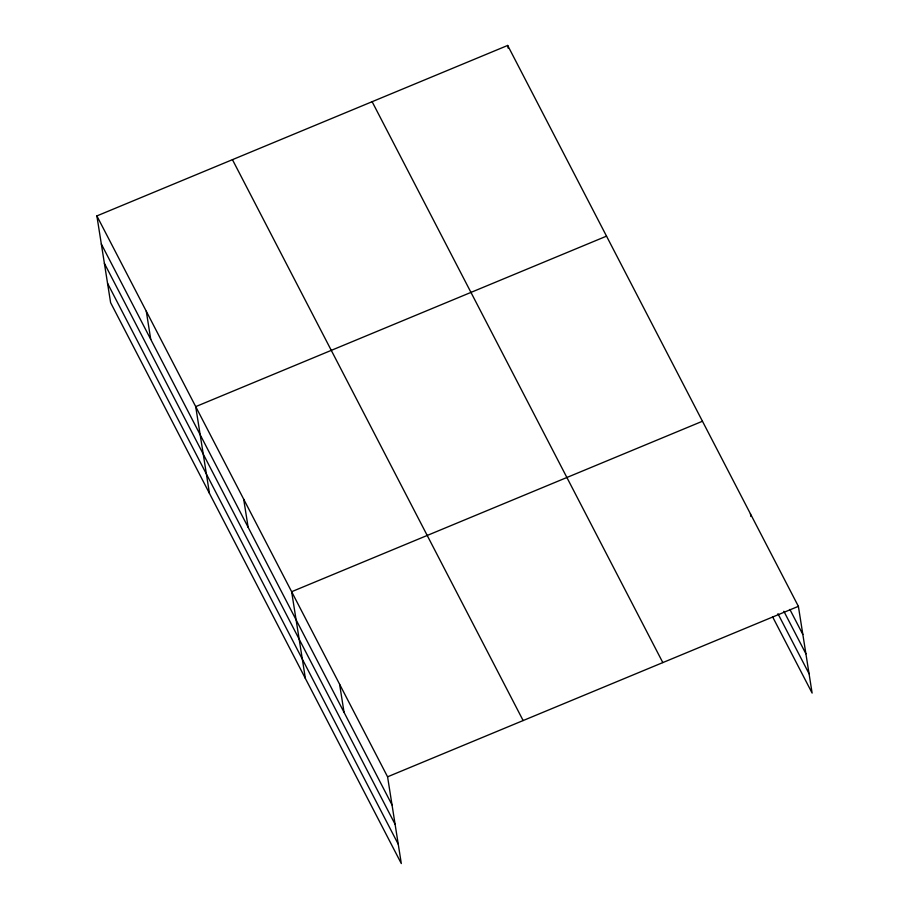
<?xml version="1.0" encoding="UTF-8"?>
<svg xmlns="http://www.w3.org/2000/svg" width="909" height="909" viewBox="0 0 909 909"><rect width="100%" height="100%" fill="white"/><g stroke="black" fill="none" stroke-linecap="round" stroke-linejoin="round"><path stroke-width="1.36" d="M96.877 215.922L387.575 776.809L401.312 863.55L110.614 302.663L96.877 215.922L507.688 45.45L798.386 606.337L812.123 693.078L772.582 616.791M606.53 236.147L195.708 406.63L209.456 493.36M702.452 421.242L291.641 591.714L305.379 678.455M387.575 776.809L798.386 606.337M789.876 609.439L802.84 634.448M783.865 611.28L805.908 653.798M777.945 613.7L809.055 673.728M372.122 101.706L662.82 662.593M232.443 159.666L523.141 720.553M101.331 244.032L392.029 804.931M104.399 263.383L395.085 824.27M107.546 283.313L398.244 844.2M750.425 513.79L750.845 516.471M507.688 45.45L508.12 48.132M339.602 684.261L344.057 712.383M243.68 499.166L248.134 527.288M146.292 311.276L150.746 339.387"/></g></svg>
